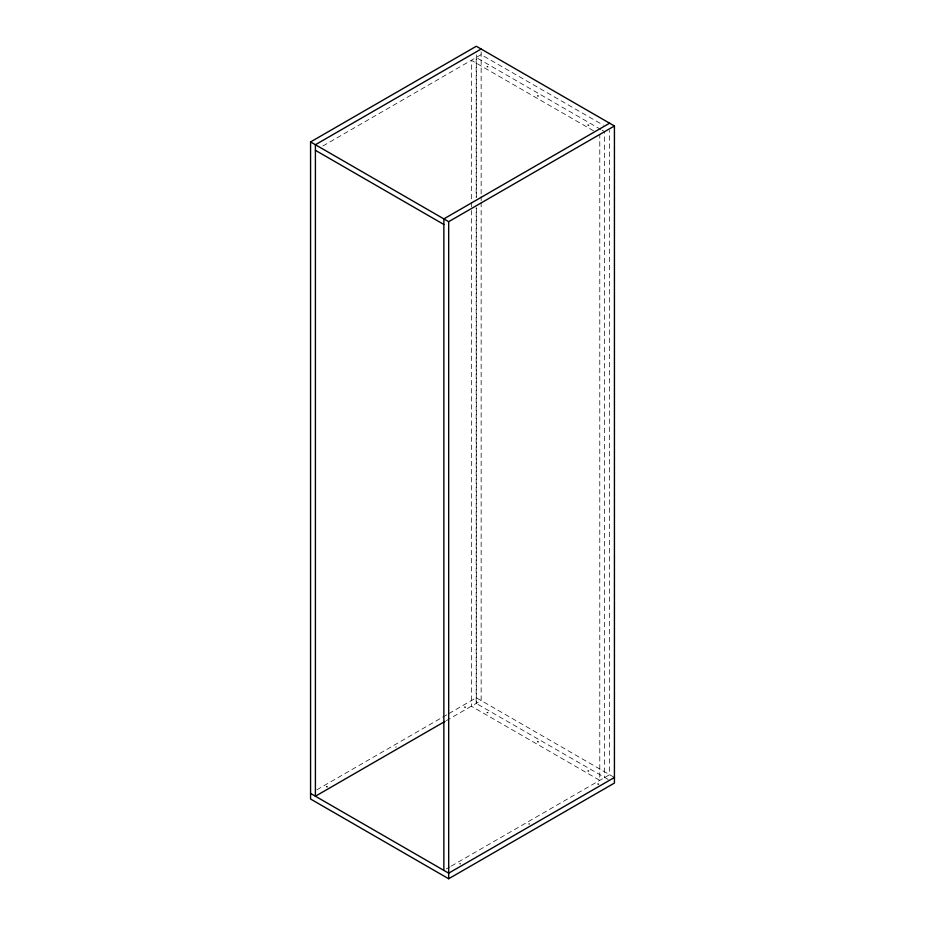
<?xml version="1.0" encoding="UTF-8"?>
<svg xmlns="http://www.w3.org/2000/svg" width="925" height="925" viewBox="0 0 925 925"><rect width="100%" height="100%" fill="white"/><g stroke="black" fill="none" stroke-linecap="round" stroke-linejoin="round"><path stroke-width="0.69" stroke-dasharray="4.62 3.47" d="M322.883 146L481.15 54.621L603.354 125.187M316.801 789.834L441.422 717.881M442.67 717.164L447.654 714.285M448.891 713.568L476.317 697.739L614.431 777.474M446.255 720.679L481.15 700.526L481.15 202.159M446.347 868.933L450.082 866.783M451.331 866.066L609.598 774.688L609.598 130.425M529.505 824.256L528.626 823.967L529.505 823.678M460.153 864.181L459.644 863.673L460.719 863.753M600.88 129.488L476.178 57.489L476.178 197.661M602.129 130.217L604.626 131.651L604.626 777.555M593.549 130.841L471.334 60.287L471.334 706.191L599.782 780.353L599.782 134.449M608.211 779.474L476.178 703.405L476.178 207.767M396.49 746.926L395.426 747.192M481.15 51.835L481.15 194.944M481.15 196.389L481.15 200.713M476.317 54.922L476.317 197.927M476.317 208.044L476.317 703.324M486.932 66.82L488.088 66.901L486.989 66.739M326.305 786.805L327.462 786.886L326.305 786.805M537.344 95.922L538.5 96.003L537.344 95.922M587.757 125.025L588.913 125.118L587.757 125.025M464.419 707.058L465.576 707.151L464.419 707.058M486.932 712.724L488.088 712.805L486.989 712.643M537.344 741.827L538.5 741.919L537.344 741.827M587.757 770.93L588.913 771.022L587.757 770.93M597.7 784.007L598.857 784.099L597.7 784.007"/><path stroke-width="1.39" d="M310.569 141.941L476.317 46.25L614.431 125.985L614.431 783.059L448.683 878.75L310.569 799.015L310.569 141.941L448.683 221.676L614.431 125.985M481.15 49.037L315.402 144.728L315.402 796.217L445.006 721.396M609.598 123.198L443.85 218.89L443.85 870.379M614.431 777.474L448.683 873.165L310.569 793.43M315.402 150.312L443.85 224.474M448.683 221.676L448.683 878.75"/></g></svg>
